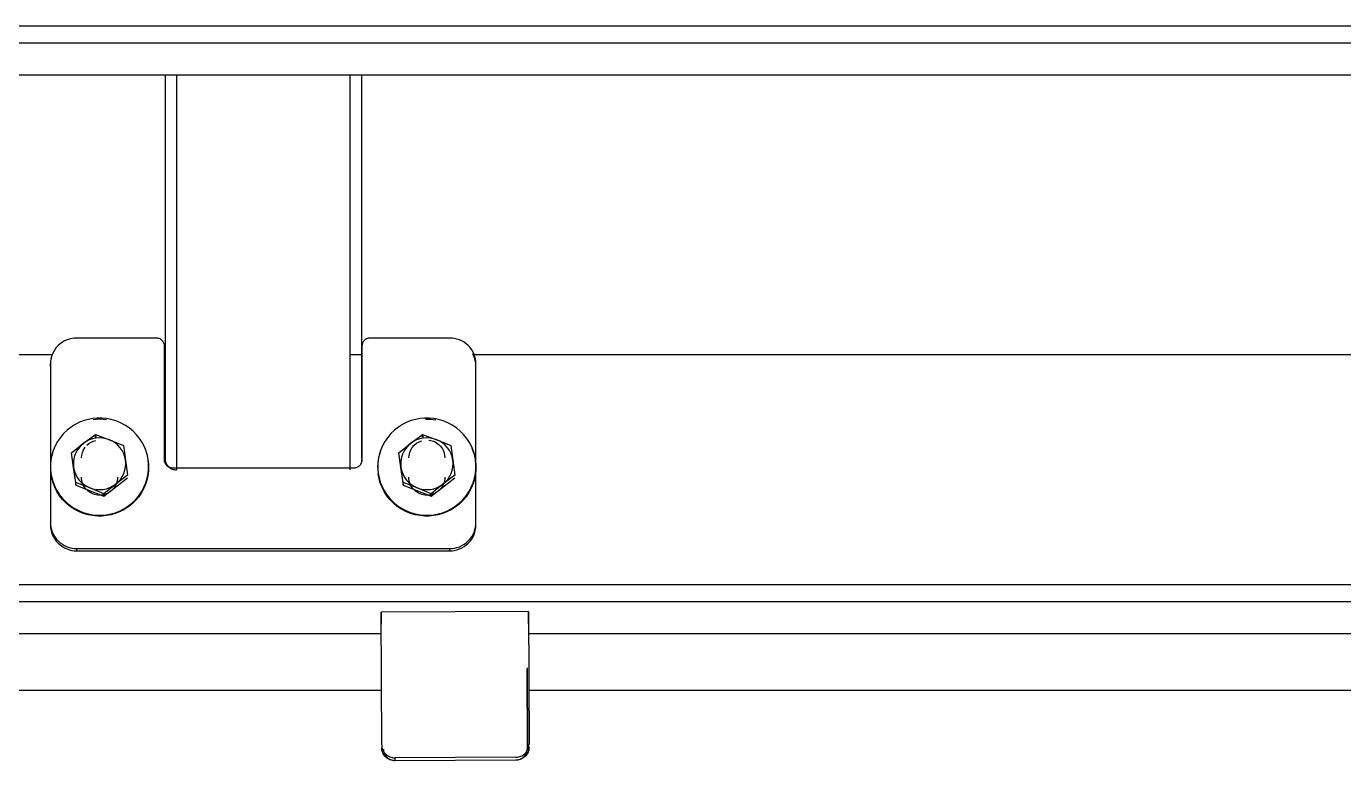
# Model space of a CAD drawing. Header units: millimetres. Extents: x 3109 to 13995, y 24552 to 39949.
# Drawn here: x 9795.9 to 10198.4, y 35301.7 to 35526.2 of the extents above; entities that cross this region are included whole.
import ezdxf

# ---------------------------------------------------------------- set-up
doc = ezdxf.new("R2010")
doc.units = ezdxf.units.MM
doc.header["$LTSCALE"] = 3
doc.layers.add('DomyÅ›lny', color=7, linetype='Continuous')

msp = doc.modelspace()

# ---------------------------------------------------------------- linework, layer by layer
at = {"layer": 'DomyÅ›lny'}
for p, q in [((13137.57, 35526.22), (8798.57, 35526.22)), ((8798.57, 35521.14), (13137.57, 35521.14)), ((13137.57, 35511.26), (8798.57, 35511.26)), ((9838.32, 35511.26), (9838.32, 35394.08)), ((9841.82, 35511.26), (9841.82, 35390.61)), ((9894.82, 35511.26), (9894.82, 35390.61)), ((9898.32, 35511.26), (9898.32, 35394.08)), ((9835.67, 35430.92), (9811.32, 35430.92)), ((9925.32, 35430.92), (9900.97, 35430.92)), ((9838.17, 35393.63), (9838.17, 35428.44)), ((9898.47, 35428.44), (9898.47, 35393.63)), ((9803.82, 35425.77), (8804.57, 35425.77)), ((9803.32, 35423), (9803.32, 35374.47)), ((9803.32, 35422.3), (9803.32, 35423)), ((9898.32, 35425.77), (9894.82, 35425.77)), ((10882.53, 35425.77), (9932.81, 35425.77)), ((9933.32, 35374.47), (9933.32, 35423)), ((9933.32, 35422.3), (9933.32, 35423)), ((9817.03, 35401.43), (9817.2, 35400.32)), ((9817.03, 35400.64), (9817.03, 35401.43)), ((9917.03, 35401.43), (9917.2, 35400.32)), ((9917.03, 35400.64), (9917.03, 35401.43)), ((9809.75, 35395.01), (9811.04, 35385.95)), ((9909.75, 35395.01), (9911.04, 35385.95)), ((9838.17, 35392.94), (9838.17, 35393.63)), ((9895.97, 35391.16), (9840.67, 35391.16)), ((9898.47, 35392.94), (9898.47, 35393.63)), ((9811.04, 35385.95), (9811.04, 35386.74)), ((9811.04, 35385.95), (9819.6, 35382.53)), ((9819.6, 35382.53), (9826.88, 35388.16)), ((9911.04, 35385.95), (9911.04, 35386.74)), ((9911.04, 35385.95), (9919.6, 35382.53)), ((9919.6, 35382.53), (9926.88, 35388.16)), ((9819.6, 35382.53), (9819.6, 35383.32)), ((9919.6, 35382.53), (9919.6, 35383.32)), ((9811.32, 35366.55), (9925.32, 35366.55)), ((9811.32, 35365.85), (9811.32, 35366.55)), ((9811.32, 35365.85), (9925.32, 35365.85)), ((9925.32, 35365.85), (9925.32, 35366.55)), ((10882.62, 35355.46), (8804.57, 35355.46)), ((8804.05, 35350.37), (10926.2, 35350.37)), ((9949.36, 35347.31), (9904.36, 35347.13)), ((9904.36, 35347.13), (9904.36, 35343.38)), ((9904.53, 35306.53), (9904.36, 35347.13)), ((9949.36, 35343.55), (9949.36, 35347.31)), ((9949.36, 35347.31), (9949.53, 35306.71)), ((9904.39, 35340.49), (9096.1, 35340.49)), ((10723.67, 35340.49), (9949.39, 35340.49)), ((9948.93, 35330.06), (9949.03, 35305.8)), ((9949.03, 35305.39), (9948.93, 35329.65)), ((9949.43, 35328.61), (9949.46, 35321.33)), ((9096.17, 35323.21), (9904.46, 35323.21)), ((9949.46, 35323.21), (10723.74, 35323.21)), ((9905.71, 35303.74), (9905.71, 35302.83)), ((9945.54, 35302.73), (9908.54, 35302.59)), ((9908.54, 35302.59), (9908.54, 35301.68)), ((9908.54, 35301.76), (9945.54, 35301.91)), ((9945.54, 35301.83), (9908.54, 35301.68)), ((9948.36, 35303), (9948.36, 35303.9))]:
    msp.add_line(p, q, dxfattribs=at)
for points in [[(9811.32, 35430.92, 0), (9810.6, 35430.89, 0), (9809.86, 35430.79, 0), (9809.11, 35430.61, 0), (9808.37, 35430.36, 0), (9807.64, 35430.03, 0), (9806.94, 35429.63, 0), (9806.27, 35429.15, 0), (9805.66, 35428.6, 0), (9805.1, 35427.99, 0), (9804.62, 35427.33, 0), (9804.21, 35426.63, 0), (9803.88, 35425.91, 0), (9803.62, 35425.18, 0), (9803.45, 35424.44, 0), (9803.35, 35423.71, 0), (9803.32, 35423, 0)], [(9838.17, 35428.44, 0), (9838.16, 35428.66, 0), (9838.12, 35428.89, 0), (9838.07, 35429.12, 0), (9837.99, 35429.35, 0), (9837.89, 35429.58, 0), (9837.76, 35429.8, 0), (9837.61, 35430, 0), (9837.43, 35430.19, 0), (9837.24, 35430.36, 0), (9837.03, 35430.51, 0), (9836.81, 35430.64, 0), (9836.59, 35430.74, 0), (9836.35, 35430.82, 0), (9836.12, 35430.88, 0), (9835.89, 35430.91, 0), (9835.67, 35430.92, 0)], [(9900.97, 35430.92, 0), (9900.74, 35430.91, 0), (9900.51, 35430.88, 0), (9900.28, 35430.82, 0), (9900.05, 35430.74, 0), (9899.82, 35430.64, 0), (9899.6, 35430.51, 0), (9899.39, 35430.36, 0), (9899.2, 35430.19, 0), (9899.02, 35430, 0), (9898.87, 35429.8, 0), (9898.74, 35429.58, 0), (9898.64, 35429.35, 0), (9898.56, 35429.12, 0), (9898.51, 35428.89, 0), (9898.48, 35428.66, 0), (9898.47, 35428.44, 0)], [(9933.32, 35423, 0), (9933.28, 35423.71, 0), (9933.18, 35424.44, 0), (9933.01, 35425.18, 0), (9932.75, 35425.91, 0), (9932.42, 35426.63, 0), (9932.01, 35427.33, 0), (9931.53, 35427.99, 0), (9930.97, 35428.6, 0), (9930.36, 35429.15, 0), (9929.69, 35429.63, 0), (9928.99, 35430.03, 0), (9928.26, 35430.36, 0), (9927.52, 35430.61, 0), (9926.77, 35430.79, 0), (9926.03, 35430.89, 0), (9925.32, 35430.92, 0)], [(9933.32, 35422.3, 0), (9933.26, 35423.23, 0), (9933.09, 35424.19, 0), (9932.78, 35425.15, 0), (9932.34, 35426.09, 0)], [(9833.17, 35393.65, 0), (9832.92, 35394.97, 0), (9832.54, 35396.29, 0), (9832.02, 35397.62, 0), (9831.36, 35398.92, 0), (9830.55, 35400.18, 0), (9829.61, 35401.36, 0), (9828.53, 35402.46, 0), (9827.34, 35403.45, 0), (9826.06, 35404.31, 0), (9824.7, 35405.03, 0), (9823.28, 35405.6, 0), (9821.84, 35406.02, 0), (9820.4, 35406.3, 0), (9818.97, 35406.43, 0), (9817.57, 35406.42, 0), (9816.23, 35406.29, 0), (9814.9, 35406.05, 0), (9813.56, 35405.67, 0), (9812.22, 35405.16, 0), (9810.91, 35404.5, 0), (9809.64, 35403.7, 0), (9808.44, 35402.77, 0), (9807.33, 35401.7, 0), (9806.34, 35400.52, 0), (9805.47, 35399.25, 0), (9804.74, 35397.9, 0), (9804.16, 35396.5, 0), (9803.74, 35395.08, 0), (9803.46, 35393.64, 0), (9803.33, 35392.23, 0), (9803.33, 35390.85, 0), (9803.46, 35389.52, 0)], [(9816.31, 35406.03, 0), (9818.33, 35406.16, 0), (9820.43, 35406.01, 0)], [(9933.17, 35393.65, 0), (9932.92, 35394.97, 0), (9932.54, 35396.29, 0), (9932.02, 35397.62, 0), (9931.36, 35398.92, 0), (9930.55, 35400.18, 0), (9929.61, 35401.36, 0), (9928.53, 35402.46, 0), (9927.34, 35403.45, 0), (9926.06, 35404.31, 0), (9924.7, 35405.03, 0), (9923.28, 35405.6, 0), (9921.84, 35406.02, 0), (9920.4, 35406.3, 0), (9918.97, 35406.43, 0), (9917.57, 35406.42, 0), (9916.23, 35406.29, 0), (9914.9, 35406.05, 0), (9913.56, 35405.67, 0), (9912.22, 35405.16, 0), (9910.91, 35404.5, 0), (9909.64, 35403.7, 0), (9908.44, 35402.77, 0), (9907.33, 35401.7, 0), (9906.34, 35400.52, 0), (9905.47, 35399.25, 0), (9904.74, 35397.9, 0), (9904.16, 35396.5, 0), (9903.74, 35395.08, 0), (9903.46, 35393.64, 0), (9903.33, 35392.23, 0), (9903.33, 35390.85, 0), (9903.46, 35389.52, 0)], [(9917.89, 35406.15, 0), (9919.44, 35406.12, 0), (9921.03, 35405.92, 0)], [(9809.75, 35395.8, 0), (9813.39, 35398.72, 0)], [(9813.39, 35398.72, 0), (9812.63, 35398.05, 0), (9811.95, 35397.27, 0), (9811.36, 35396.4, 0), (9810.9, 35395.44, 0), (9810.56, 35394.44, 0), (9810.37, 35393.41, 0), (9810.32, 35392.38, 0), (9810.39, 35391.37, 0)], [(9813.39, 35398.72, 0), (9817.03, 35401.43, 0)], [(9817.2, 35400.32, 0), (9816.16, 35400.1, 0), (9815.16, 35399.75, 0), (9814.23, 35399.29, 0), (9813.39, 35398.72, 0)], [(9814.41, 35398.11, 0), (9815.04, 35398.65, 0), (9815.73, 35399.09, 0), (9816.47, 35399.41, 0), (9817.22, 35399.62, 0)], [(9817.03, 35401.43, 0), (9821.31, 35399.82, 0)], [(9821.31, 35399.82, 0), (9820.35, 35400.14, 0), (9819.33, 35400.33, 0), (9818.27, 35400.4, 0), (9817.2, 35400.32, 0)], [(9826.24, 35393.58, 0), (9826.03, 35394.56, 0), (9825.69, 35395.54, 0), (9825.22, 35396.48, 0), (9824.62, 35397.35, 0), (9823.91, 35398.14, 0), (9823.1, 35398.82, 0), (9822.23, 35399.39, 0), (9821.31, 35399.82, 0)], [(9821.31, 35399.82, 0), (9825.6, 35398.01, 0)], [(9825.6, 35398.01, 0), (9826.24, 35393.58, 0)], [(9909.75, 35395.8, 0), (9913.39, 35398.72, 0)], [(9913.39, 35398.72, 0), (9912.63, 35398.05, 0), (9911.95, 35397.27, 0), (9911.36, 35396.4, 0), (9910.9, 35395.44, 0), (9910.56, 35394.44, 0), (9910.37, 35393.41, 0), (9910.32, 35392.38, 0), (9910.39, 35391.37, 0)], [(9912.82, 35394.28, 0), (9912.88, 35395.08, 0), (9913.07, 35395.9, 0), (9913.4, 35396.72, 0), (9913.87, 35397.49, 0), (9914.48, 35398.18, 0), (9915.19, 35398.76, 0), (9915.98, 35399.21, 0), (9916.81, 35399.52, 0)], [(9913.39, 35398.72, 0), (9917.03, 35401.43, 0)], [(9917.2, 35400.32, 0), (9916.16, 35400.1, 0), (9915.16, 35399.75, 0), (9914.23, 35399.29, 0), (9913.39, 35398.72, 0)], [(9917.03, 35401.43, 0), (9921.31, 35399.82, 0)], [(9921.31, 35399.82, 0), (9920.35, 35400.14, 0), (9919.33, 35400.33, 0), (9918.27, 35400.4, 0), (9917.2, 35400.32, 0)], [(9918.95, 35399.69, 0), (9919.89, 35399.5, 0), (9920.36, 35399.33, 0), (9920.82, 35399.13, 0), (9921.27, 35398.87, 0), (9921.69, 35398.58, 0), (9922.09, 35398.24, 0), (9922.45, 35397.87, 0), (9922.78, 35397.46, 0), (9923.06, 35397.03, 0), (9923.3, 35396.58, 0), (9923.49, 35396.12, 0), (9923.64, 35395.65, 0), (9923.74, 35395.19, 0), (9923.82, 35394.28, 0)], [(9926.24, 35393.58, 0), (9926.03, 35394.56, 0), (9925.69, 35395.54, 0), (9925.22, 35396.48, 0), (9924.62, 35397.35, 0), (9923.91, 35398.14, 0), (9923.1, 35398.82, 0), (9922.23, 35399.39, 0), (9921.31, 35399.82, 0)], [(9921.31, 35399.82, 0), (9925.6, 35398.01, 0)], [(9925.6, 35398.01, 0), (9926.24, 35393.58, 0)], [(9810.39, 35391.37, 0), (9809.75, 35395.8, 0)], [(9812.82, 35394.28, 0), (9812.88, 35395.09, 0), (9813.07, 35395.92, 0), (9813.41, 35396.74, 0), (9813.9, 35397.52, 0)], [(9838.32, 35394.08, 0), (9838.33, 35393.77, 0), (9838.37, 35393.45, 0), (9838.45, 35393.12, 0), (9838.56, 35392.8, 0), (9838.71, 35392.48, 0), (9838.89, 35392.18, 0), (9839.1, 35391.89, 0), (9839.34, 35391.63, 0), (9839.61, 35391.39, 0), (9839.9, 35391.18, 0), (9840.21, 35391, 0), (9840.53, 35390.85, 0), (9840.85, 35390.74, 0), (9841.18, 35390.67, 0), (9841.5, 35390.62, 0), (9841.82, 35390.61, 0)], [(9903.32, 35391.31, 0), (9903.53, 35393.83, 0), (9903.82, 35395.11, 0), (9904.22, 35396.38, 0)], [(9910.39, 35391.37, 0), (9909.75, 35395.8, 0)], [(9932.08, 35397.22, 0), (9932.77, 35395.29, 0), (9933.17, 35393.37, 0)], [(9803.46, 35389.52, 0), (9803.71, 35388.2, 0), (9804.09, 35386.88, 0), (9804.61, 35385.55, 0), (9805.27, 35384.25, 0), (9806.08, 35382.99, 0), (9807.03, 35381.81, 0), (9808.1, 35380.71, 0), (9809.29, 35379.72, 0), (9810.57, 35378.86, 0), (9811.93, 35378.14, 0), (9813.35, 35377.57, 0), (9814.79, 35377.15, 0), (9816.24, 35376.87, 0), (9817.67, 35376.74, 0), (9819.06, 35376.75, 0), (9820.4, 35376.88, 0), (9821.73, 35377.12, 0), (9823.07, 35377.5, 0), (9824.41, 35378.01, 0), (9825.72, 35378.67, 0), (9826.99, 35379.47, 0), (9828.19, 35380.4, 0), (9829.3, 35381.47, 0), (9830.3, 35382.65, 0), (9831.16, 35383.92, 0), (9831.89, 35385.27, 0), (9832.47, 35386.67, 0), (9832.9, 35388.09, 0), (9833.17, 35389.53, 0), (9833.3, 35390.94, 0), (9833.3, 35392.32, 0), (9833.17, 35393.65, 0)], [(9833.17, 35393.37, 0), (9833.3, 35392.04, 0), (9833.3, 35390.66, 0), (9833.17, 35389.25, 0), (9832.9, 35387.81, 0), (9832.47, 35386.39, 0), (9831.89, 35384.99, 0), (9831.16, 35383.64, 0), (9830.3, 35382.37, 0), (9829.3, 35381.19, 0), (9828.19, 35380.13, 0), (9826.99, 35379.19, 0), (9825.72, 35378.39, 0), (9824.41, 35377.73, 0), (9823.07, 35377.22, 0), (9821.73, 35376.84, 0), (9820.4, 35376.6, 0), (9819.06, 35376.47, 0), (9817.67, 35376.47, 0), (9816.24, 35376.6, 0), (9814.79, 35376.87, 0), (9813.35, 35377.29, 0), (9811.93, 35377.86, 0), (9810.57, 35378.58, 0), (9809.29, 35379.44, 0), (9808.1, 35380.43, 0), (9807.03, 35381.53, 0), (9806.08, 35382.71, 0), (9805.27, 35383.97, 0), (9804.61, 35385.27, 0), (9804.09, 35386.6, 0), (9803.71, 35387.93, 0), (9803.46, 35389.24, 0)], [(9810.39, 35391.37, 0), (9810.6, 35390.39, 0), (9810.94, 35389.41, 0), (9811.41, 35388.47, 0), (9812.01, 35387.6, 0), (9812.72, 35386.81, 0), (9813.53, 35386.13, 0), (9814.4, 35385.57, 0), (9815.32, 35385.13, 0)], [(9811.04, 35386.74, 0), (9810.39, 35391.37, 0)], [(9823.24, 35386.23, 0), (9824, 35386.9, 0), (9824.68, 35387.68, 0), (9825.27, 35388.55, 0), (9825.73, 35389.51, 0), (9826.07, 35390.51, 0), (9826.26, 35391.55, 0), (9826.32, 35392.58, 0), (9826.24, 35393.58, 0)], [(9826.24, 35393.58, 0), (9826.88, 35388.95, 0)], [(9840.67, 35391.16, 0), (9840.44, 35391.17, 0), (9840.21, 35391.2, 0), (9839.98, 35391.25, 0), (9839.75, 35391.33, 0), (9839.52, 35391.43, 0), (9839.3, 35391.56, 0), (9839.09, 35391.71, 0), (9838.9, 35391.88, 0), (9838.72, 35392.07, 0), (9838.57, 35392.28, 0), (9838.44, 35392.5, 0), (9838.34, 35392.72, 0), (9838.26, 35392.95, 0), (9838.21, 35393.18, 0), (9838.18, 35393.41, 0), (9838.17, 35393.63, 0)], [(9898.47, 35393.63, 0), (9898.46, 35393.41, 0), (9898.42, 35393.18, 0), (9898.37, 35392.95, 0), (9898.29, 35392.72, 0), (9898.19, 35392.5, 0), (9898.06, 35392.28, 0), (9897.91, 35392.07, 0), (9897.73, 35391.88, 0), (9897.54, 35391.71, 0), (9897.33, 35391.56, 0), (9897.11, 35391.43, 0), (9896.89, 35391.33, 0), (9896.65, 35391.25, 0), (9896.42, 35391.2, 0), (9896.19, 35391.17, 0), (9895.97, 35391.16, 0)], [(9903.46, 35389.52, 0), (9903.71, 35388.2, 0), (9904.09, 35386.88, 0), (9904.61, 35385.55, 0), (9905.27, 35384.25, 0), (9906.08, 35382.99, 0), (9907.03, 35381.81, 0), (9908.1, 35380.71, 0), (9909.29, 35379.72, 0), (9910.57, 35378.86, 0), (9911.93, 35378.14, 0), (9913.35, 35377.57, 0), (9914.79, 35377.15, 0), (9916.24, 35376.87, 0), (9917.67, 35376.74, 0), (9919.06, 35376.75, 0), (9920.4, 35376.88, 0), (9921.73, 35377.12, 0), (9923.07, 35377.5, 0), (9924.41, 35378.01, 0), (9925.72, 35378.67, 0), (9926.99, 35379.47, 0), (9928.19, 35380.4, 0), (9929.3, 35381.47, 0), (9930.3, 35382.65, 0), (9931.16, 35383.92, 0), (9931.89, 35385.27, 0), (9932.47, 35386.67, 0), (9932.9, 35388.09, 0), (9933.17, 35389.53, 0), (9933.3, 35390.94, 0), (9933.3, 35392.32, 0), (9933.17, 35393.65, 0)], [(9933.17, 35393.37, 0), (9933.3, 35392.04, 0), (9933.3, 35390.66, 0), (9933.17, 35389.25, 0), (9932.9, 35387.81, 0), (9932.47, 35386.39, 0), (9931.89, 35384.99, 0), (9931.16, 35383.64, 0), (9930.3, 35382.37, 0), (9929.3, 35381.19, 0), (9928.19, 35380.13, 0), (9926.99, 35379.19, 0), (9925.72, 35378.39, 0), (9924.41, 35377.73, 0), (9923.07, 35377.22, 0), (9921.73, 35376.84, 0), (9920.4, 35376.6, 0), (9919.06, 35376.47, 0), (9917.67, 35376.47, 0), (9916.24, 35376.6, 0), (9914.79, 35376.87, 0), (9913.35, 35377.29, 0), (9911.93, 35377.86, 0), (9910.57, 35378.58, 0), (9909.29, 35379.44, 0), (9908.1, 35380.43, 0), (9907.03, 35381.53, 0), (9906.08, 35382.71, 0), (9905.27, 35383.97, 0), (9904.61, 35385.27, 0), (9904.09, 35386.6, 0), (9903.71, 35387.93, 0), (9903.46, 35389.24, 0)], [(9910.39, 35391.37, 0), (9910.6, 35390.39, 0), (9910.94, 35389.41, 0), (9911.41, 35388.47, 0), (9912.01, 35387.6, 0), (9912.72, 35386.81, 0), (9913.53, 35386.13, 0), (9914.4, 35385.57, 0), (9915.32, 35385.13, 0)], [(9911.04, 35386.74, 0), (9910.39, 35391.37, 0)], [(9923.24, 35386.23, 0), (9924, 35386.9, 0), (9924.68, 35387.68, 0), (9925.27, 35388.55, 0), (9925.73, 35389.51, 0), (9926.07, 35390.51, 0), (9926.26, 35391.55, 0), (9926.32, 35392.58, 0), (9926.24, 35393.58, 0)], [(9926.24, 35393.58, 0), (9926.88, 35388.95, 0)], [(9815.32, 35385.13, 0), (9811.04, 35386.74, 0)], [(9823.82, 35388.34, 0), (9823.79, 35387.85, 0), (9823.72, 35387.34, 0), (9823.6, 35386.84, 0), (9823.43, 35386.33, 0), (9823.2, 35385.83, 0), (9822.92, 35385.36, 0), (9822.59, 35384.9, 0), (9822.2, 35384.48, 0), (9821.78, 35384.11, 0), (9821.33, 35383.78, 0), (9820.84, 35383.5, 0), (9820.34, 35383.27, 0), (9819.83, 35383.1, 0), (9819.32, 35382.98, 0), (9818.81, 35382.91, 0), (9818.32, 35382.89, 0), (9817.82, 35382.91, 0), (9817.31, 35382.98, 0), (9816.8, 35383.1, 0), (9816.29, 35383.27, 0), (9815.79, 35383.5, 0), (9815.31, 35383.78, 0), (9814.85, 35384.11, 0), (9814.43, 35384.48, 0), (9814.05, 35384.9, 0), (9813.71, 35385.36, 0), (9813.43, 35385.83, 0), (9813.2, 35386.33, 0), (9813.03, 35386.84, 0), (9812.91, 35387.34, 0), (9812.84, 35387.85, 0), (9812.82, 35388.34, 0)], [(9815.32, 35385.13, 0), (9816.28, 35384.81, 0), (9817.3, 35384.62, 0), (9818.36, 35384.55, 0), (9819.43, 35384.63, 0), (9820.48, 35384.85, 0), (9821.48, 35385.2, 0), (9822.4, 35385.67, 0), (9823.24, 35386.23, 0)], [(9823.24, 35386.23, 0), (9819.6, 35383.32, 0)], [(9826.88, 35388.95, 0), (9823.24, 35386.23, 0)], [(9915.32, 35385.13, 0), (9911.04, 35386.74, 0)], [(9923.82, 35388.34, 0), (9923.79, 35387.85, 0), (9923.72, 35387.34, 0), (9923.6, 35386.84, 0), (9923.43, 35386.33, 0), (9923.2, 35385.83, 0), (9922.92, 35385.36, 0), (9922.59, 35384.9, 0), (9922.2, 35384.48, 0), (9921.78, 35384.11, 0), (9921.33, 35383.78, 0), (9920.84, 35383.5, 0), (9920.34, 35383.27, 0), (9919.83, 35383.1, 0), (9919.32, 35382.98, 0), (9918.81, 35382.91, 0), (9918.32, 35382.89, 0), (9917.82, 35382.91, 0), (9917.31, 35382.98, 0), (9916.8, 35383.1, 0), (9916.29, 35383.27, 0), (9915.79, 35383.5, 0), (9915.31, 35383.78, 0), (9914.85, 35384.11, 0), (9914.43, 35384.48, 0), (9914.05, 35384.9, 0), (9913.71, 35385.36, 0), (9913.43, 35385.83, 0), (9913.2, 35386.33, 0), (9913.03, 35386.84, 0), (9912.91, 35387.34, 0), (9912.84, 35387.85, 0), (9912.82, 35388.34, 0)], [(9915.32, 35385.13, 0), (9916.28, 35384.81, 0), (9917.3, 35384.62, 0), (9918.36, 35384.55, 0), (9919.43, 35384.63, 0), (9920.48, 35384.85, 0), (9921.48, 35385.2, 0), (9922.4, 35385.67, 0), (9923.24, 35386.23, 0)], [(9923.24, 35386.23, 0), (9919.6, 35383.32, 0)], [(9926.88, 35388.95, 0), (9923.24, 35386.23, 0)], [(9819.6, 35383.32, 0), (9815.32, 35385.13, 0)], [(9919.6, 35383.32, 0), (9915.32, 35385.13, 0)], [(9803.32, 35374.47, 0), (9803.35, 35373.76, 0), (9803.45, 35373.03, 0), (9803.62, 35372.29, 0), (9803.88, 35371.56, 0), (9804.21, 35370.83, 0), (9804.62, 35370.14, 0), (9805.1, 35369.48, 0), (9805.66, 35368.87, 0), (9806.27, 35368.32, 0), (9806.94, 35367.84, 0), (9807.64, 35367.43, 0), (9808.37, 35367.11, 0), (9809.11, 35366.86, 0), (9809.86, 35366.68, 0), (9810.6, 35366.58, 0), (9811.32, 35366.55, 0)], [(9925.32, 35366.55, 0), (9926.03, 35366.58, 0), (9926.77, 35366.68, 0), (9927.52, 35366.86, 0), (9928.26, 35367.11, 0), (9928.99, 35367.43, 0), (9929.69, 35367.84, 0), (9930.36, 35368.32, 0), (9930.97, 35368.87, 0), (9931.53, 35369.48, 0), (9932.01, 35370.14, 0), (9932.42, 35370.83, 0), (9932.75, 35371.56, 0), (9933.01, 35372.29, 0), (9933.18, 35373.03, 0), (9933.28, 35373.76, 0), (9933.32, 35374.47, 0)], [(9803.32, 35373.78, 0), (9803.35, 35373.06, 0), (9803.45, 35372.33, 0), (9803.62, 35371.6, 0), (9803.88, 35370.86, 0), (9804.21, 35370.14, 0), (9804.62, 35369.44, 0), (9805.1, 35368.78, 0), (9805.66, 35368.17, 0), (9806.27, 35367.63, 0), (9806.94, 35367.15, 0), (9807.64, 35366.74, 0), (9808.37, 35366.41, 0), (9809.11, 35366.16, 0), (9809.86, 35365.99, 0), (9810.6, 35365.89, 0), (9811.32, 35365.85, 0)], [(9925.32, 35365.85, 0), (9926.03, 35365.89, 0), (9926.77, 35365.99, 0), (9927.52, 35366.16, 0), (9928.26, 35366.41, 0), (9928.99, 35366.74, 0), (9929.69, 35367.15, 0), (9930.36, 35367.63, 0), (9930.97, 35368.17, 0), (9931.53, 35368.78, 0), (9932.01, 35369.44, 0), (9932.42, 35370.14, 0), (9932.75, 35370.86, 0), (9933.01, 35371.6, 0), (9933.18, 35372.33, 0), (9933.28, 35373.06, 0), (9933.32, 35373.78, 0)], [(9904.53, 35306.53, 0), (9904.55, 35306.15, 0), (9904.6, 35305.77, 0), (9904.7, 35305.39, 0), (9904.84, 35305.02, 0), (9905.01, 35304.66, 0), (9905.21, 35304.33, 0), (9905.45, 35304.02, 0), (9905.71, 35303.74, 0)], [(9905.71, 35302.83, 0), (9905.45, 35303.11, 0), (9905.21, 35303.42, 0), (9905.01, 35303.76, 0), (9904.84, 35304.11, 0), (9904.7, 35304.48, 0), (9904.6, 35304.86, 0), (9904.55, 35305.25, 0), (9904.53, 35305.63, 0)], [(9945.54, 35301.91, 0), (9945.85, 35301.92, 0), (9946.18, 35301.97, 0), (9946.5, 35302.04, 0), (9946.83, 35302.15, 0), (9947.15, 35302.3, 0), (9947.45, 35302.48, 0), (9947.74, 35302.69, 0), (9948.01, 35302.93, 0), (9948.25, 35303.2, 0), (9948.46, 35303.49, 0), (9948.64, 35303.79, 0), (9948.78, 35304.11, 0), (9948.89, 35304.43, 0), (9948.97, 35304.75, 0), (9949.01, 35305.07, 0), (9949.03, 35305.39, 0)], [(9948.36, 35303.9, 0), (9948.62, 35304.19, 0), (9948.86, 35304.5, 0), (9949.06, 35304.84, 0), (9949.23, 35305.19, 0), (9949.36, 35305.56, 0), (9949.45, 35305.94, 0), (9949.51, 35306.33, 0), (9949.53, 35306.71, 0)], [(9949.53, 35305.8, 0), (9949.51, 35305.42, 0), (9949.45, 35305.04, 0), (9949.36, 35304.66, 0), (9949.23, 35304.29, 0), (9949.06, 35303.93, 0), (9948.86, 35303.59, 0), (9948.62, 35303.28, 0), (9948.36, 35303, 0)], [(9905.03, 35305.21, 0), (9905.04, 35304.9, 0), (9905.09, 35304.58, 0), (9905.16, 35304.26, 0), (9905.28, 35303.94, 0), (9905.42, 35303.62, 0), (9905.6, 35303.32, 0), (9905.82, 35303.03, 0), (9906.06, 35302.77, 0), (9906.33, 35302.53, 0), (9906.62, 35302.32, 0), (9906.93, 35302.14, 0), (9907.25, 35302, 0), (9907.58, 35301.89, 0), (9907.9, 35301.82, 0), (9908.22, 35301.77, 0), (9908.54, 35301.76, 0)], [(9905.71, 35303.74, 0), (9906, 35303.48, 0), (9906.31, 35303.25, 0), (9906.65, 35303.05, 0), (9907.01, 35302.88, 0), (9907.38, 35302.75, 0), (9907.77, 35302.66, 0), (9908.16, 35302.6, 0), (9908.54, 35302.59, 0)], [(9908.54, 35301.68, 0), (9908.16, 35301.7, 0), (9907.77, 35301.75, 0), (9907.38, 35301.85, 0), (9907.01, 35301.98, 0), (9906.65, 35302.14, 0), (9906.31, 35302.35, 0), (9906, 35302.58, 0), (9905.71, 35302.83, 0)], [(9945.54, 35302.73, 0), (9945.93, 35302.75, 0), (9946.31, 35302.81, 0), (9946.7, 35302.91, 0), (9947.07, 35303.04, 0), (9947.43, 35303.21, 0), (9947.77, 35303.41, 0), (9948.08, 35303.65, 0), (9948.36, 35303.9, 0)], [(9948.36, 35303, 0), (9948.08, 35302.74, 0), (9947.77, 35302.51, 0), (9947.43, 35302.31, 0), (9947.07, 35302.14, 0), (9946.7, 35302, 0), (9946.31, 35301.91, 0), (9945.93, 35301.85, 0), (9945.54, 35301.83, 0)]]:
    msp.add_polyline3d(points, dxfattribs=at)

doc.saveas('drawing.dxf')
